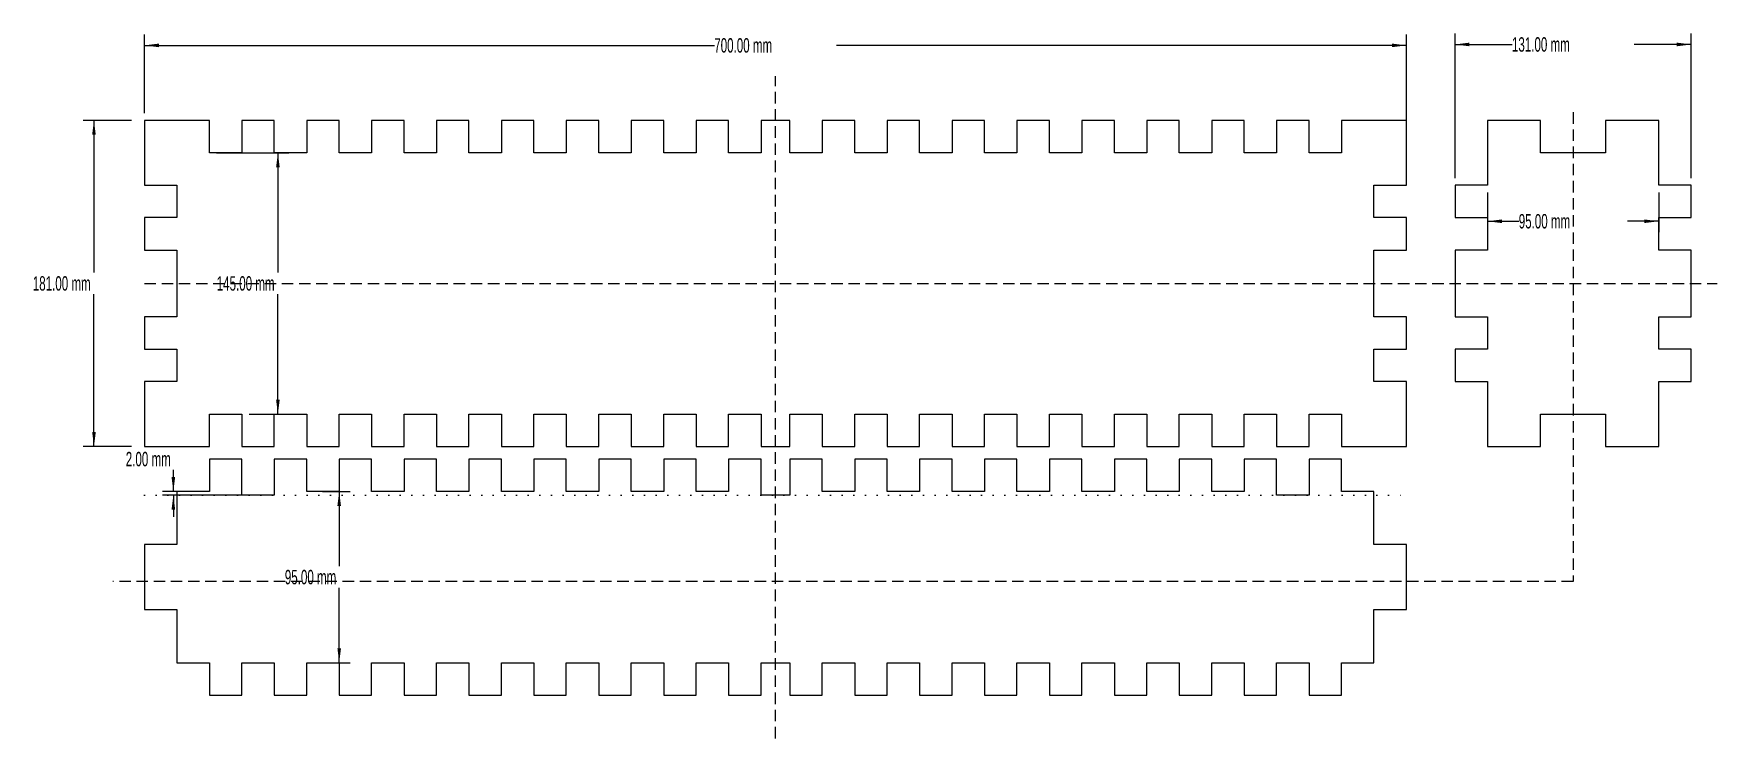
# Model space of a CAD drawing. Extents: x -61 to 872, y -180 to 211.
import ezdxf

# ---------------------------------------------------------------- set-up
doc = ezdxf.new("R2010")
doc.units = 0
doc.linetypes.add('DOT', pattern=[6.35, 0, -6.35])
doc.linetypes.add('HIDDEN', pattern=[9.525, 6.35, -3.175])
doc.layers.add('Dimensions', color=16, linetype='CONTINUOUS')
doc.layers.add('Drawing', color=8, linetype='CONTINUOUS')

# ---------------------------------------------------------------- blocks, each defined once
blk = doc.blocks.new('LONGARROW')
at = {"layer": 'Dimensions', "linetype": 'DOT'}
blk.add_solid([(0, 0), (50.8, -6.35), (50.8, 6.35)], dxfattribs=at)

msp = doc.modelspace()

# ---------------------------------------------------------------- linework, layer by layer
at = {"layer": 'Dimensions', "linetype": 'CONTINUOUS'}
for p, q in [((0, 167), (0, 210.62)), ((700, 149), (700, 210.62)), ((727, 131), (727, 211.13)), ((858, 131), (858, 211.13)), ((0, 204.62), (316.11, 204.62)), ((700, 204.62), (383.89, 204.62)), ((727, 205.13), (758.61, 205.13)), ((858, 205.13), (826.39, 205.13)), ((-7.3, 163), (-34.03, 163)), ((-28.03, 163), (-28.03, 78.5)), ((40, 145), (80, 145)), ((74, 145), (74, 78.5)), ((745, 123), (745, 101)), ((840, 123), (840, 101)), ((745, 107), (762.38, 107)), ((840, 107), (822.62, 107)), ((-28.03, -18), (-28.03, 66.5)), ((74, 0), (74, 66.5)), ((58, 0), (80, 0)), ((-7.3, -18), (-34.03, -18)), ((16, -43), (16, -31)), ((32, -43), (10, -43)), ((68, -45), (10, -45)), ((16, -45), (16, -57)), ((98.73, -43), (114.01, -43)), ((108.01, -43), (108.01, -84.5)), ((108.01, -138), (108.01, -96.5)), ((105.02, -138), (114.01, -138))]:
    msp.add_line(p, q, dxfattribs=at)
at = {"layer": 'Dimensions', "linetype": 'HIDDEN'}
for p, q in [((350, -180), (350, 187.5)), ((792.5, 167.5), (792.5, -93)), ((0, 72.5), (872.5, 72.5)), ((792.5, -93), (-17.5, -93))]:
    msp.add_line(p, q, dxfattribs=at)
at = {"layer": 'Dimensions'}
msp.add_line((774.5, 145), (774.5, 163), dxfattribs=at)
at = {"layer": 'Dimensions', "linetype": 'DOT'}
msp.add_line((0, -45), (700, -45), dxfattribs=at)
at = {"layer": 'Drawing'}
for points in [[(288, 0), (306, 0), (306, -18), (324, -18), (324, 0), (342, 0), (342, -18), (358, -18), (358, 0), (376, 0), (376, -18), (394, -18), (394, 0), (412, 0), (412, -18), (430, -18), (430, 0), (448, 0), (448, -18), (466, -18), (466, 0), (484, 0), (484, -18), (502, -18), (502, 0), (520, 0), (520, -18), (538, -18), (538, 0), (556, 0), (556, -18), (574, -18), (574, 0), (592, 0), (592, -18), (610, -18), (610, 0), (628, 0), (628, -18), (646, -18), (646, 0), (664, 0), (664, -18), (700, -18), (700, 18), (682, 18), (682, 36), (700, 36), (700, 54), (682, 54), (682, 91), (700, 91), (700, 109), (682, 109), (682, 127), (700, 127), (700, 163), (664, 163), (664, 145), (646, 145), (646, 163), (628, 163), (628, 145), (610, 145), (610, 163), (592, 163), (592, 145), (574, 145), (574, 163), (556, 163), (556, 145), (538, 145), (538, 163), (520, 163), (520, 145), (502, 145), (502, 163), (484, 163), (484, 145), (466, 145), (466, 163), (448, 163), (448, 145), (430, 145), (430, 163), (412, 163), (412, 145), (394, 145), (394, 163), (376, 163), (376, 145), (358, 145), (358, 163), (342, 163), (342, 145), (324, 145), (324, 163), (306, 163), (306, 145), (288, 145), (288, 163), (270, 163), (270, 145), (252, 145), (252, 163), (234, 163), (234, 145), (216, 145), (216, 163), (198, 163), (198, 145), (180, 145), (180, 163), (162, 163), (162, 145), (144, 145), (144, 163), (126, 163), (126, 145), (108, 145), (108, 163), (90, 163), (90, 145), (72, 145), (72, 163), (54, 163), (54, 145), (36, 145), (36, 163), (0, 163), (0, 127), (18, 127), (18, 109), (0, 109), (0, 91), (18, 91), (18, 54), (0, 54), (0, 36), (18, 36), (18, 18), (0, 18), (0, -18), (36, -18), (36, 0), (54, 0), (54, -18), (72, -18), (72, 0), (90, 0), (90, -18), (108, -18), (108, 0), (126, 0), (126, -18), (144, -18), (144, 0), (162, 0), (162, -18), (180, -18), (180, 0), (198, 0), (198, -18), (216, -18), (216, 0), (234, 0), (234, -18), (252, -18), (252, 0), (270, 0), (270, -18), (288, -18)], [(0, -108.5), (18, -108.5), (18, -138), (36, -138), (36, -156), (54, -156), (54, -138), (72, -138), (72, -156), (90, -156), (90, -138), (108, -138), (108, -156), (126, -156), (126, -138), (144, -138), (144, -156), (162, -156), (162, -138), (180, -138), (180, -156), (198, -156), (198, -138), (216, -138), (216, -156), (234, -156), (234, -138), (252, -138), (252, -156), (270, -156), (270, -138), (288, -138), (288, -156), (306, -156), (306, -138), (324, -138), (324, -156), (342, -156), (342, -138), (358, -138), (358, -156), (376, -156), (376, -138), (394, -138), (394, -156), (412, -156), (412, -138), (430, -138), (430, -156), (448, -156), (448, -138), (466, -138), (466, -156), (484, -156), (484, -138), (502, -138), (502, -156), (520, -156), (520, -138), (538, -138), (538, -156), (556, -156), (556, -138), (574, -138), (574, -156), (592, -156), (592, -138), (610, -138), (610, -156), (628, -156), (628, -138), (646, -138), (646, -156), (664, -156), (664, -138), (682, -138), (682, -108.5), (700, -108.5), (700, -72.5), (682, -72.5), (682, -43), (664, -43), (664, -25), (646, -25), (646, -45), (628, -45), (628, -25), (610, -25), (610, -43), (592, -43), (592, -25), (574, -25), (574, -43), (556, -43), (556, -25), (538, -25), (538, -43), (520, -43), (520, -25), (502, -25), (502, -43), (484, -43), (484, -25), (466, -25), (466, -43), (448, -43), (448, -25), (430, -25), (430, -43), (412, -43), (412, -25), (394, -25), (394, -43), (376, -43), (376, -25), (358, -25), (358, -45), (342, -45), (342, -25), (324, -25), (324, -43), (306, -43), (306, -25), (288, -25), (288, -43), (270, -43), (270, -25), (252, -25), (252, -43), (234, -43), (234, -25), (216, -25), (216, -43), (198, -43), (198, -25), (180, -25), (180, -43), (162, -43), (162, -25), (144, -25), (144, -43), (126, -43), (126, -25), (108, -25), (108, -43), (90, -43), (90, -25), (72, -25), (72, -45), (54, -45), (54, -25), (36, -25), (36, -43), (18, -43), (18, -72.5), (0, -72.5)]]:
    msp.add_lwpolyline(points, close=True, dxfattribs=at)
msp.add_lwpolyline([(774.5, 163), (745, 163), (745, 127), (727, 127), (727, 109), (745, 109), (745, 91), (727, 91), (727, 54), (745, 54), (745, 36), (727, 36), (727, 18), (745, 18), (745, -18), (774.5, -18), (774.5, 0), (810.5, 0), (810.5, -18), (840, -18), (840, 18), (858, 18), (858, 36), (840, 36), (840, 54), (858, 54), (858, 91), (840, 91), (840, 109), (858, 109), (858, 127), (840, 127), (840, 163), (810.5, 163), (810.5, 145), (774.5, 145)], dxfattribs=at)

# ---------------------------------------------------------------- block references
at = {"layer": 'Dimensions', "linetype": 'CONTINUOUS', "xscale": 0.15748031496063, "yscale": 0.15748031496063}
for p in [(0, 204.62), (727, 205.13), (745, 107)]:
    msp.add_blockref('LONGARROW', p, dxfattribs=at)
for p, rotation in [((700, 204.62), -180), ((858, 205.13), -180), ((-28.03, 163), -89.9999999999999), ((74, 145), 270), ((840, 107), 180), ((74, 0), 90.0000000000001), ((-28.03, -18), 90.0000000000001), ((16, -43), 90.0000000000001), ((16, -45), 270), ((108.01, -43), 270), ((108.01, -138), 90.0000000000001)]:
    msp.add_blockref('LONGARROW', p, dxfattribs=dict(at, rotation=rotation))

# ---------------------------------------------------------------- texts
at = {"layer": 'Dimensions', "linetype": 'CONTINUOUS', "width": 0.6}
for s, p in [('700.00 mm', (316.06, 200.62)), ('131.00 mm', (758.56, 201.13)), ('95.00 mm', (762.34, 103)), ('181.00 mm', (-61.97, 68.5)), ('145.00 mm', (40.06, 68.5)), ('2.00 mm', (-10.39, -29)), ('95.00 mm', (77.85, -94.5))]:
    msp.add_text(s, height=8, dxfattribs=at).set_placement(p)

doc.saveas('drawing.dxf')
